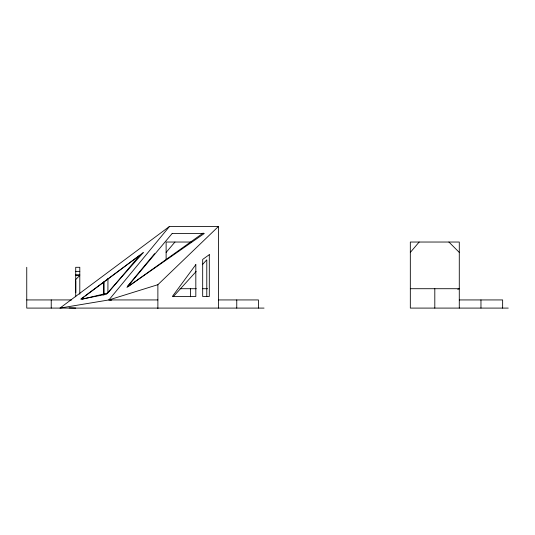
<?xml version="1.0" encoding="UTF-8"?>
<svg xmlns="http://www.w3.org/2000/svg" width="535" height="535" viewBox="0 0 535 535"><rect width="100%" height="100%" fill="white"/><g stroke="black" fill="none" stroke-linecap="round" stroke-linejoin="round"><path stroke-width="0.8" d="M169.548 226.399L59.953 308.093L108.919 299.934L169.548 226.399L218.514 226.399L218.514 308.093M127.457 286.305L154.615 253.67M166.124 252.413L174.958 242.034M410.325 252.413L419.159 242.034M173.246 296.684L196.164 271.479M202.31 264.718L206.784 259.803L206.784 296.564M75.716 279.531L79.795 275.451L75.716 275.451M111.367 300.342L108.919 299.934L157.879 284.694L218.514 226.399M81.059 298.844L83.727 296.865M85.065 295.875L139.809 255.242L107.849 292.993L82.129 299.252M127.898 286.773L203.18 233.039M457.759 289.315L459.284 288.713L410.325 288.713M191.483 242.034L166.124 242.034L166.124 259.502M75.716 271.372L79.795 271.372M75.716 274.763L79.795 274.763M179.994 288.713L196.312 288.713M202.638 288.713L207.613 288.713M26.75 299.934L71.63 299.934M108.919 299.934L157.879 299.934M218.42 299.934L258.438 299.934L258.438 308.093M459.284 299.934L502.639 299.934L502.639 308.093M264.049 308.093L26.75 308.093L26.75 267.299M508.25 308.093L410.325 308.093L410.325 242.034L459.284 242.034L459.284 308.093M69.075 307.892L75.716 308.093M448.905 242.034L459.284 252.413M480.965 299.934L480.965 308.093M434.808 288.713L434.808 308.093M236.758 299.934L236.758 308.093M190.6 288.713L190.6 296.785M157.879 284.694L157.879 308.601M107.95 278.307L107.916 292.652M103.87 282.433L103.87 294.859M103.837 281.724L103.837 294.912M79.795 294.217L79.795 267.299L75.716 267.299L75.716 296.791M75.769 280.741L75.769 292.719M51.233 299.934L51.233 308.093M195.823 264.624L172.357 296.49L195.823 296.49L195.823 264.624M172.19 233.461L126.935 287.369L204.316 233.461L172.19 233.461M143.233 252.654L106.445 294.237L80.892 299.266L143.233 252.654M209.305 254.667L202.678 259.428L202.678 296.49L209.305 296.49L209.305 254.667"/></g></svg>
